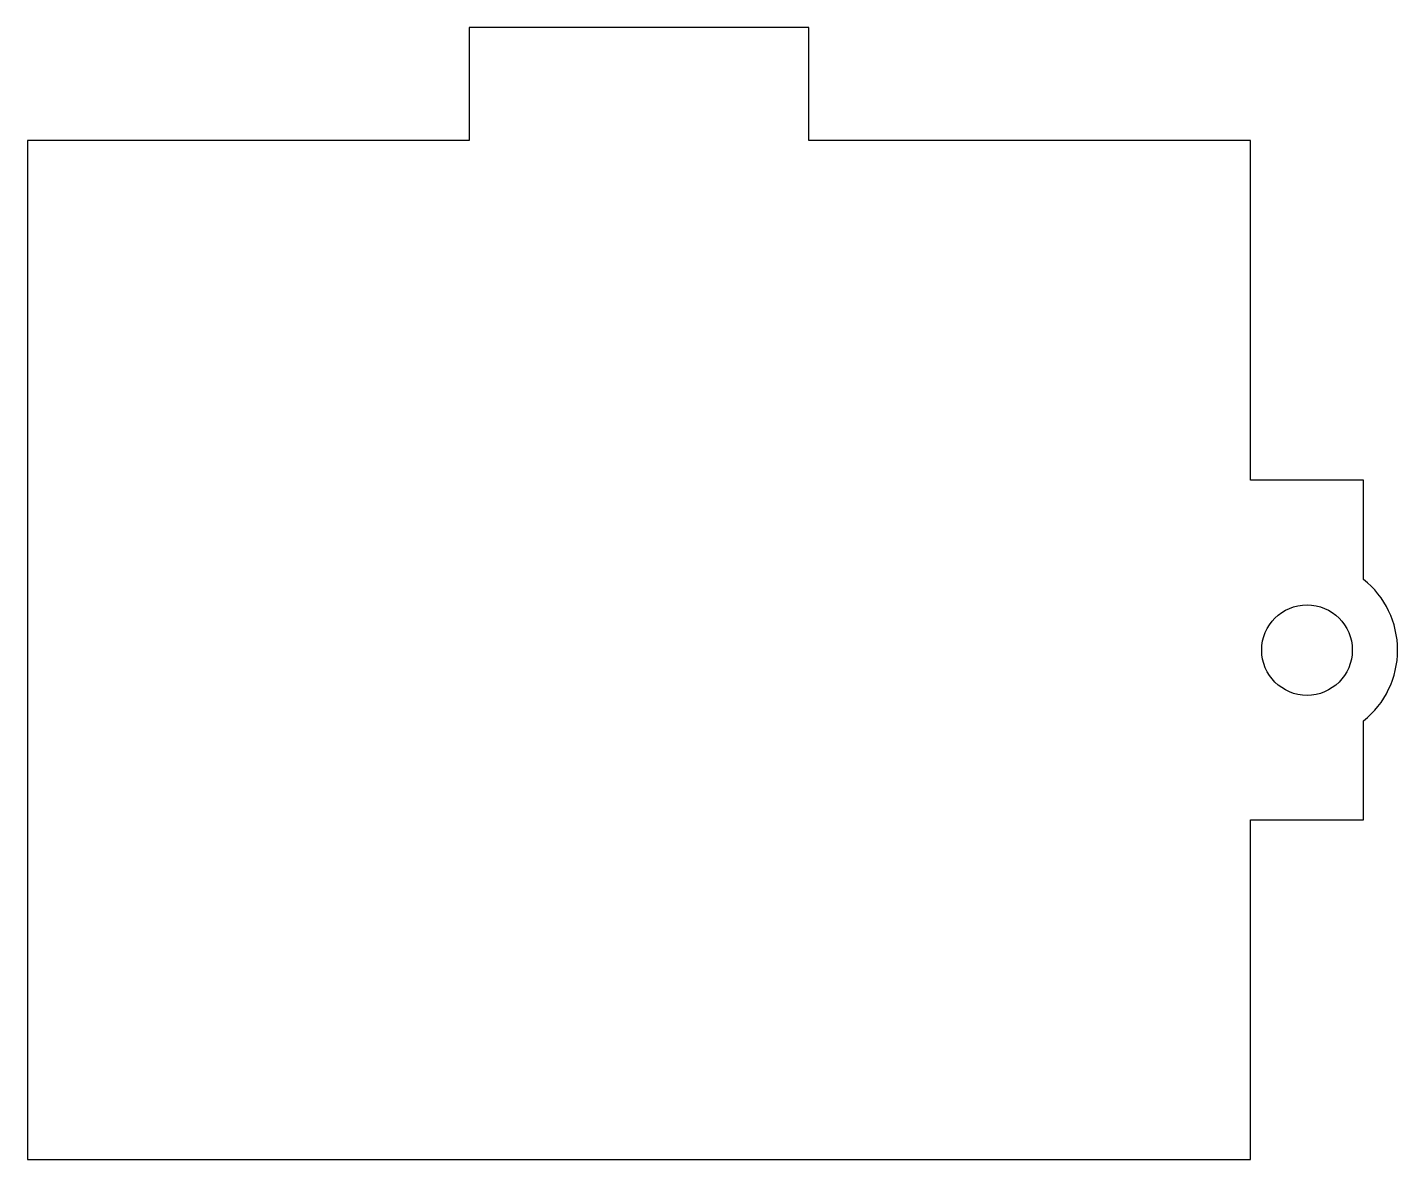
# Model space of a CAD drawing. Header units: millimetres. Extents: x -27 to 33.5, y -22.5 to 27.5.
import ezdxf

# ---------------------------------------------------------------- set-up
doc = ezdxf.new("R2010")
doc.units = ezdxf.units.MM

msp = doc.modelspace()

# ---------------------------------------------------------------- linework, layer by layer
at = {"color": 7, "linetype": 'Continuous', "lineweight": 25}
for p, q in [((-7.5, 27.5), (-7.5, 22.5)), ((7.5, 27.5), (-7.5, 27.5)), ((7.5, 22.5), (7.5, 27.5)), ((-27, 22.5), (-27, -22.5)), ((-7.5, 22.5), (-27, 22.5)), ((27, 22.5), (7.5, 22.5)), ((27, 7.5), (27, 22.5)), ((32, 7.5), (27, 7.5)), ((32, 3.122), (32, 7.5)), ((32, -7.5), (32, -3.122)), ((27, -7.5), (32, -7.5)), ((27, -22.5), (27, -7.5)), ((-27, -22.5), (27, -22.5))]:
    msp.add_line(p, q, dxfattribs=at)
msp.add_circle((29.5, 0), 2, dxfattribs=at)
msp.add_arc((29.5, 0), 4, 308.68219, 51.31781, dxfattribs=at)

doc.saveas('drawing.dxf')
